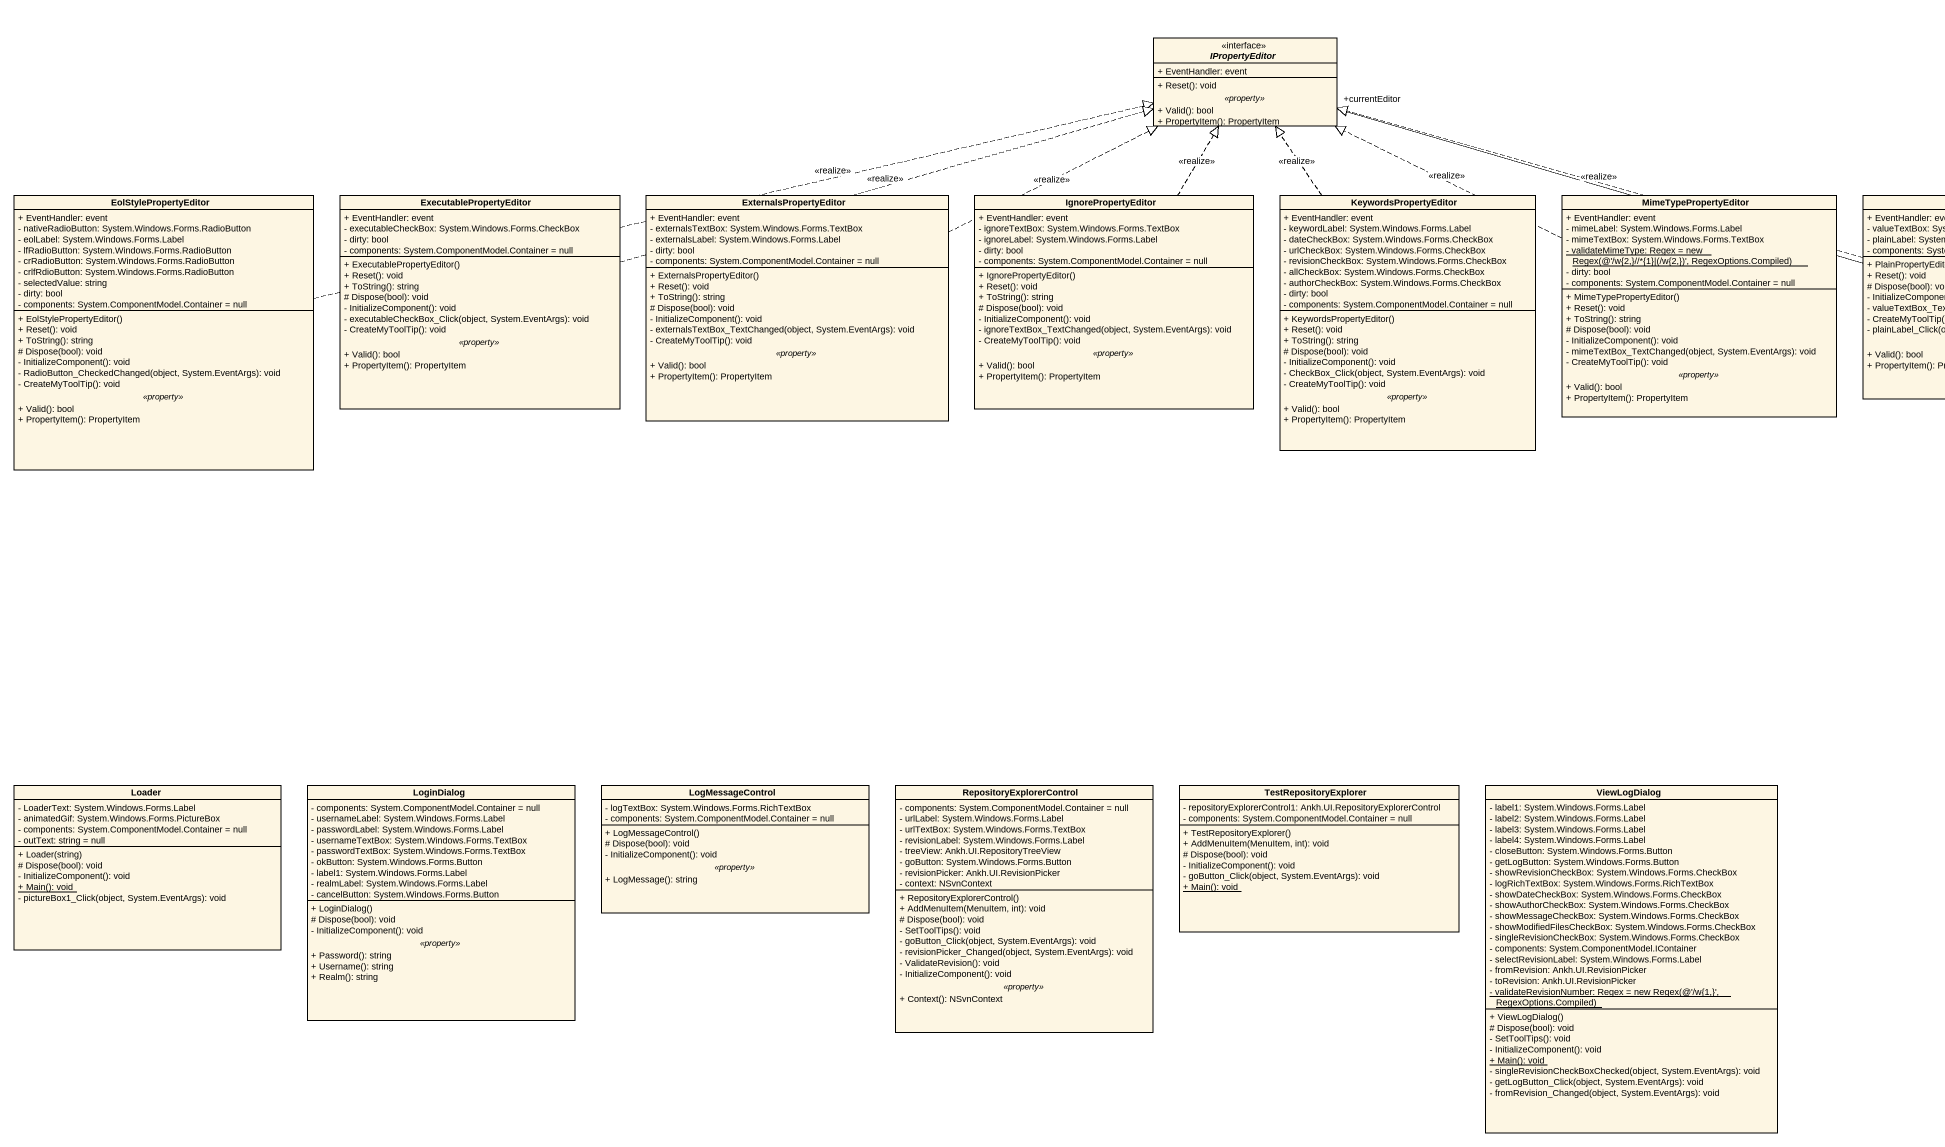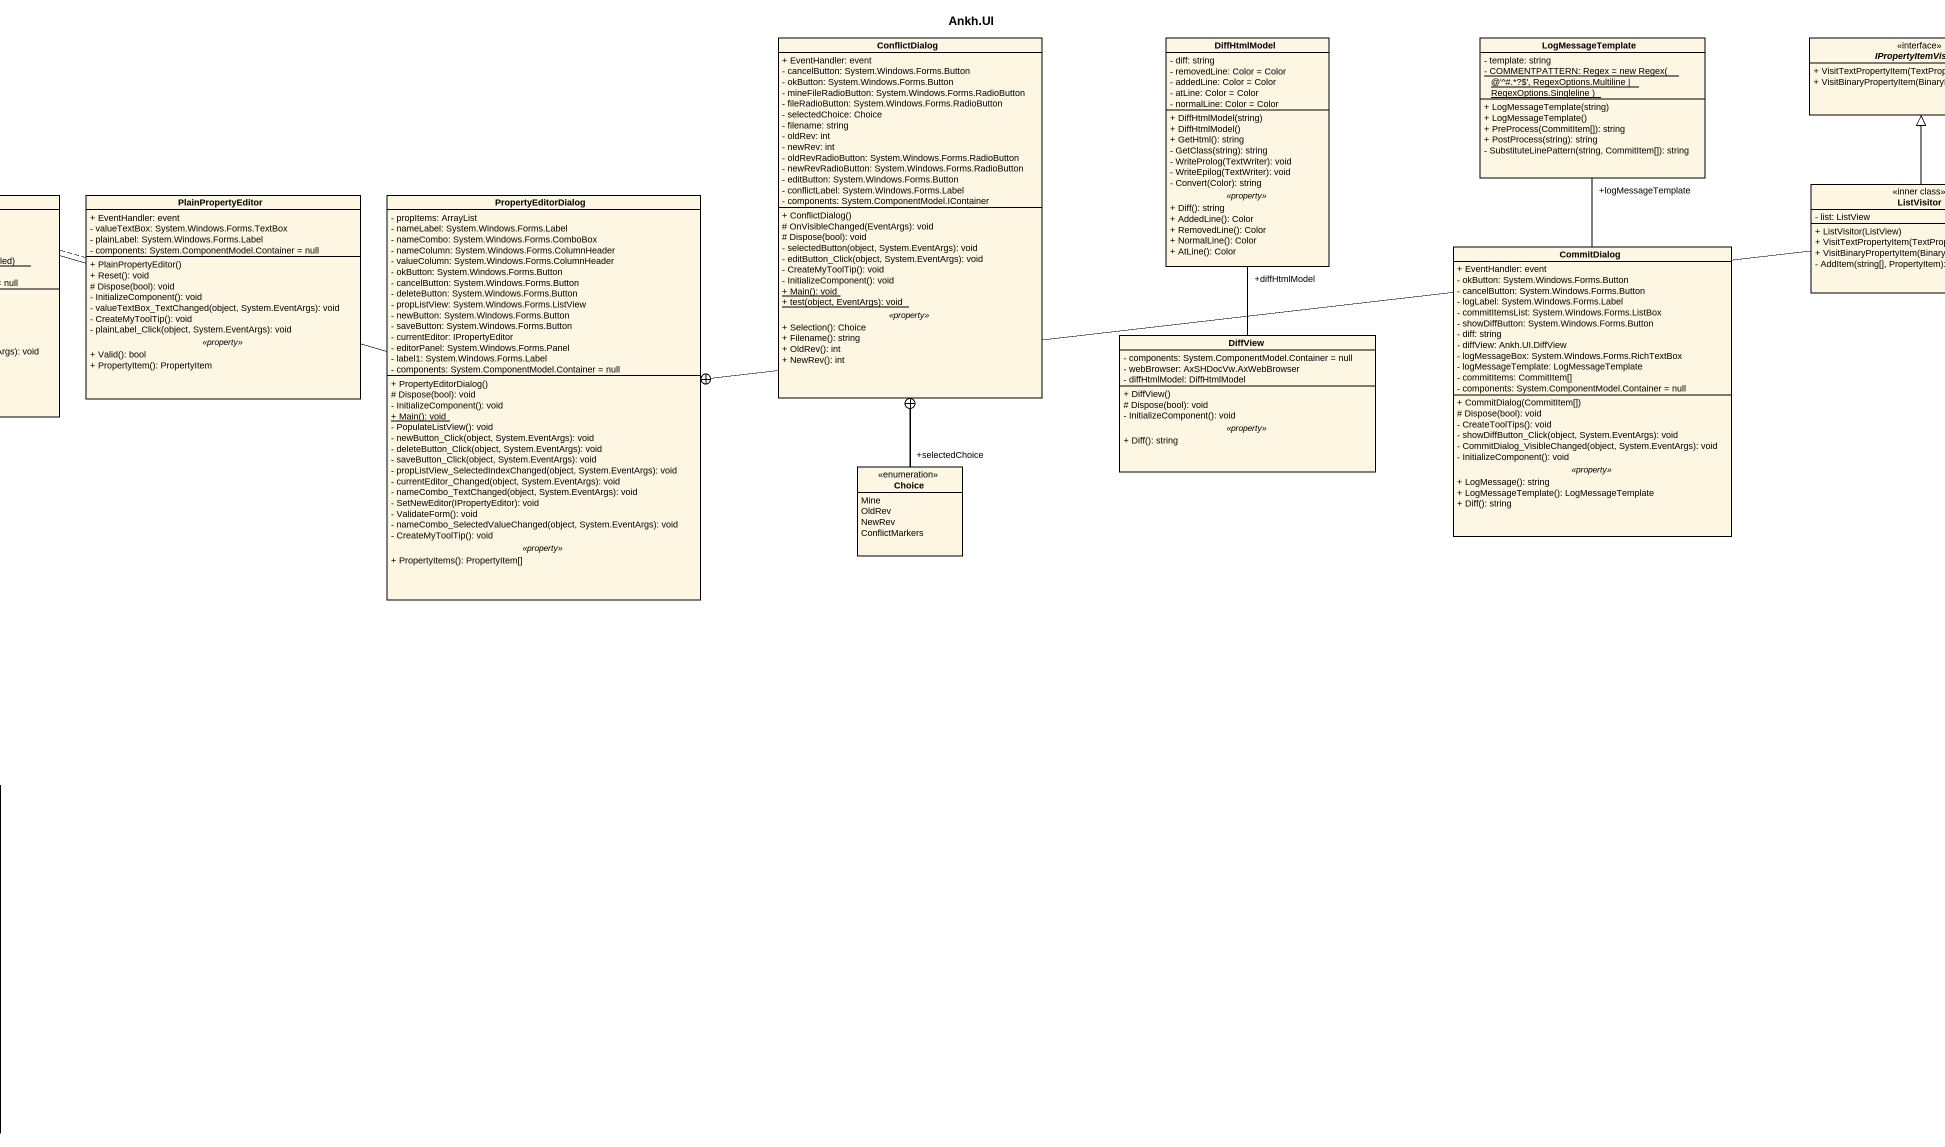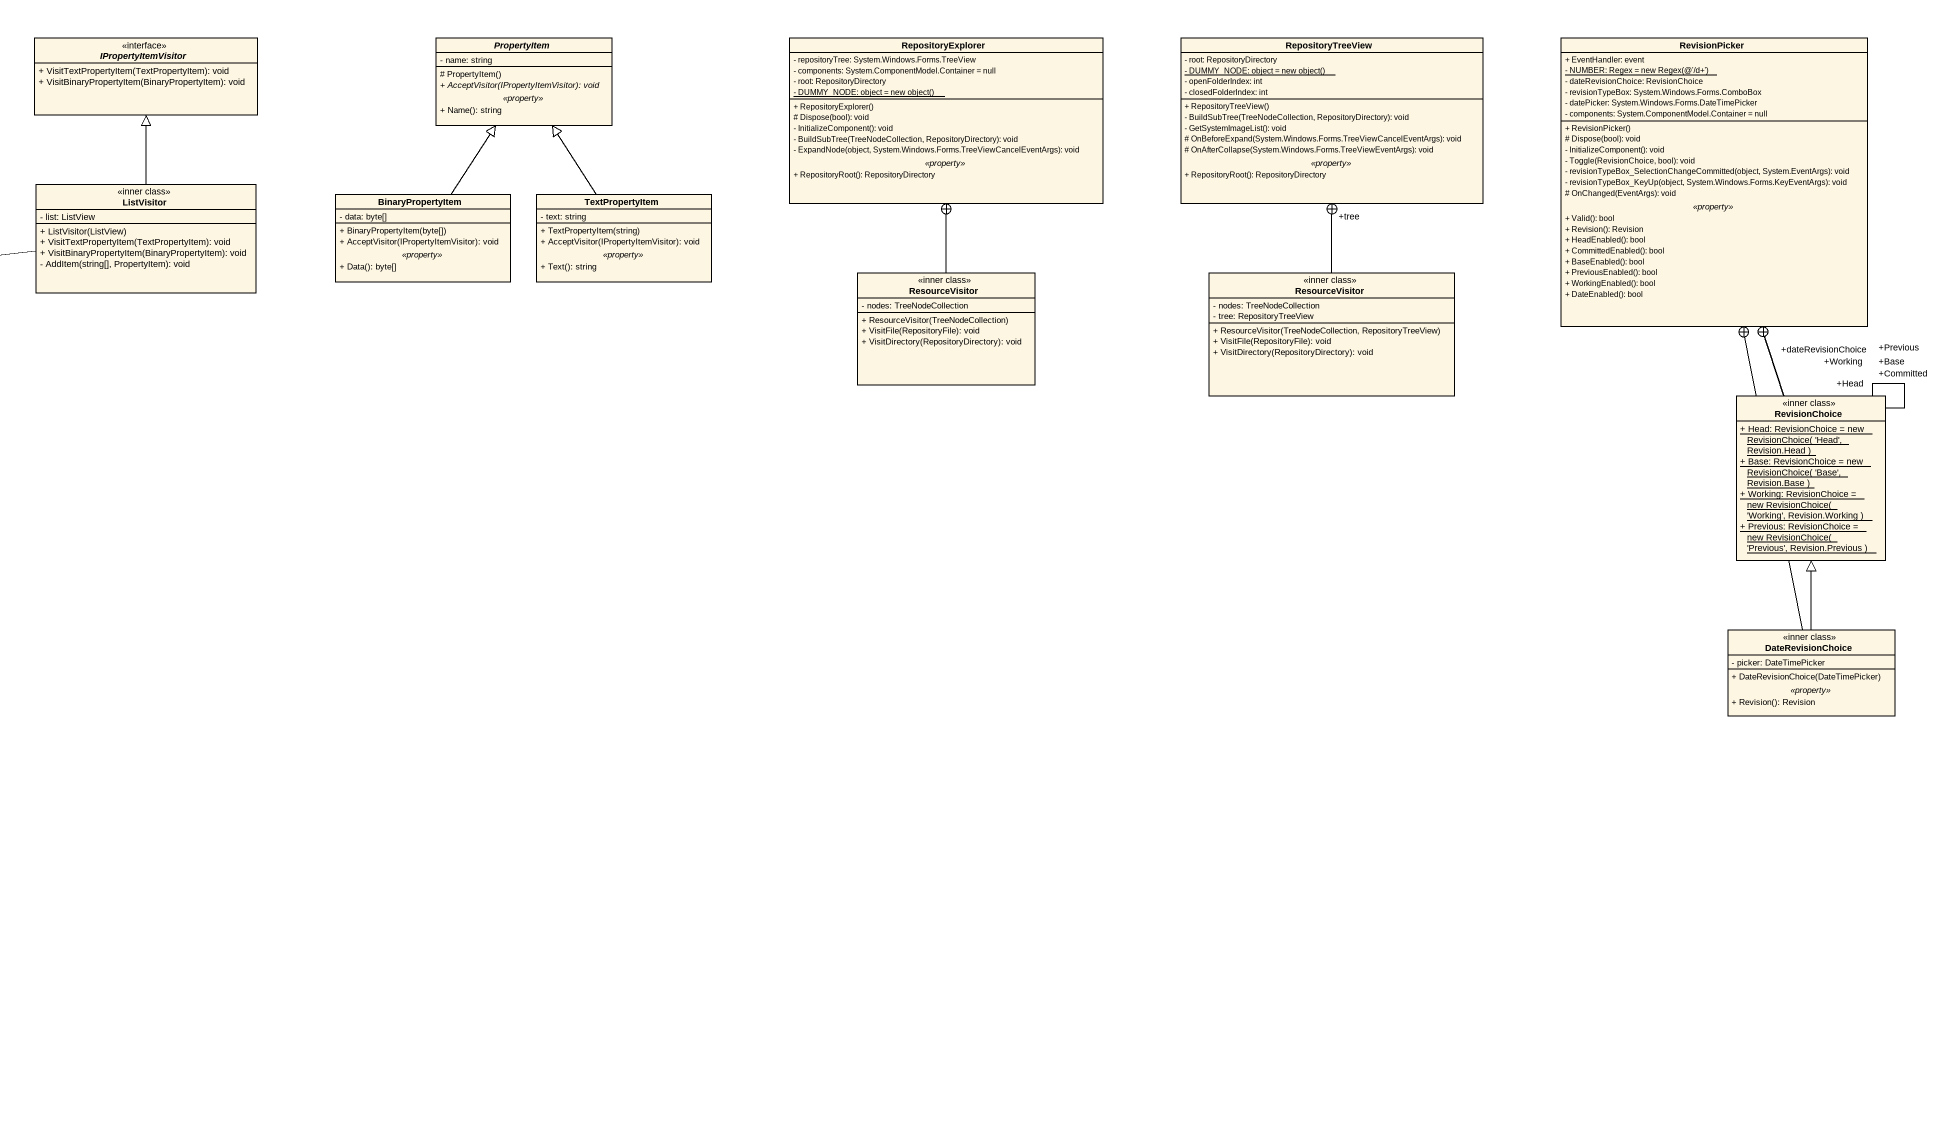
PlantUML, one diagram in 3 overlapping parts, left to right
@startuml
title Ankh.UI
hide circle
hide empty members
skinparam classAttributeIconSize 0
interface IPropertyEditor <<interface>> {
  + EventHandler: event
  --
  + Reset(): void
  .. <<property>> ..
  + Valid(): bool
  + PropertyItem(): PropertyItem
}
class ConflictDialog {
  + EventHandler: event
  - cancelButton: System.Windows.Forms.Button
  - okButton: System.Windows.Forms.Button
  - mineFileRadioButton: System.Windows.Forms.RadioButton
  - fileRadioButton: System.Windows.Forms.RadioButton
  - selectedChoice: Choice
  - filename: string
  - oldRev: int
  - newRev: int
  - oldRevRadioButton: System.Windows.Forms.RadioButton
  - newRevRadioButton: System.Windows.Forms.RadioButton
  - editButton: System.Windows.Forms.Button
  - conflictLabel: System.Windows.Forms.Label
  - components: System.ComponentModel.IContainer
  --
  + ConflictDialog()
  # OnVisibleChanged(EventArgs): void
  # Dispose(bool): void
  - selectedButton(object, System.EventArgs): void
  - editButton_Click(object, System.EventArgs): void
  - CreateMyToolTip(): void
  - InitializeComponent(): void
  {static} + Main(): void
  {static} + test(object, EventArgs): void
  .. <<property>> ..
  + Selection(): Choice
  + Filename(): string
  + OldRev(): int
  + NewRev(): int
}
class DiffHtmlModel {
  - diff: string
  - removedLine: Color = Color
  - addedLine: Color = Color
  - atLine: Color = Color
  - normalLine: Color = Color
  --
  + DiffHtmlModel(string)
  + DiffHtmlModel()
  + GetHtml(): string
  - GetClass(string): string
  - WriteProlog(TextWriter): void
  - WriteEpilog(TextWriter): void
  - Convert(Color): string
  .. <<property>> ..
  + Diff(): string
  + AddedLine(): Color
  + RemovedLine(): Color
  + NormalLine(): Color
  + AtLine(): Color
}
class LogMessageTemplate {
  - template: string
  {static} {field} - COMMENTPATTERN: Regex = new Regex( @'^#.*?$', RegexOptions.Multiline | RegexOptions.Singleline )
  + LogMessageTemplate(string)
  + LogMessageTemplate()
  + PreProcess(CommitItem[]): string
  + PostProcess(string): string
  - SubstituteLinePattern(string, CommitItem[]): string
}
interface IPropertyItemVisitor <<interface>> {
  + VisitTextPropertyItem(TextPropertyItem): void
  + VisitBinaryPropertyItem(BinaryPropertyItem): void
}
abstract class PropertyItem {
  - name: string
  --
  # PropertyItem()
  {abstract} + AcceptVisitor(IPropertyItemVisitor): void
  .. <<property>> ..
  + Name(): string
}
class RepositoryExplorer {
  - repositoryTree: System.Windows.Forms.TreeView
  - components: System.ComponentModel.Container = null
  - root: RepositoryDirectory
  {static} {field} - DUMMY_NODE: object = new object()
  --
  + RepositoryExplorer()
  # Dispose(bool): void
  - InitializeComponent(): void
  - BuildSubTree(TreeNodeCollection, RepositoryDirectory): void
  - ExpandNode(object, System.Windows.Forms.TreeViewCancelEventArgs): void
  .. <<property>> ..
  + RepositoryRoot(): RepositoryDirectory
}
class RepositoryTreeView {
  - root: RepositoryDirectory
  {static} {field} - DUMMY_NODE: object = new object()
  - openFolderIndex: int
  - closedFolderIndex: int
  --
  + RepositoryTreeView()
  - BuildSubTree(TreeNodeCollection, RepositoryDirectory): void
  - GetSystemImageList(): void
  # OnBeforeExpand(System.Windows.Forms.TreeViewCancelEventArgs): void
  # OnAfterCollapse(System.Windows.Forms.TreeViewEventArgs): void
  .. <<property>> ..
  + RepositoryRoot(): RepositoryDirectory
}
class RevisionPicker {
  + EventHandler: event
  {static} {field} - NUMBER: Regex = new Regex(@'/d+')
  - dateRevisionChoice: RevisionChoice
  - revisionTypeBox: System.Windows.Forms.ComboBox
  - datePicker: System.Windows.Forms.DateTimePicker
  - components: System.ComponentModel.Container = null
  --
  + RevisionPicker()
  # Dispose(bool): void
  - InitializeComponent(): void
  - Toggle(RevisionChoice, bool): void
  - revisionTypeBox_SelectionChangeCommitted(object, System.EventArgs): void
  - revisionTypeBox_KeyUp(object, System.Windows.Forms.KeyEventArgs): void
  # OnChanged(EventArgs): void
  .. <<property>> ..
  + Valid(): bool
  + Revision(): Revision
  + HeadEnabled(): bool
  + CommittedEnabled(): bool
  + BaseEnabled(): bool
  + PreviousEnabled(): bool
  + WorkingEnabled(): bool
  + DateEnabled(): bool
}
class ListVisitor <<inner class>> {
  - list: ListView
  + ListVisitor(ListView)
  + VisitTextPropertyItem(TextPropertyItem): void
  + VisitBinaryPropertyItem(BinaryPropertyItem): void
  - AddItem(string[], PropertyItem): void
}
class BinaryPropertyItem {
  - data: byte[]
  --
  + BinaryPropertyItem(byte[])
  + AcceptVisitor(IPropertyItemVisitor): void
  .. <<property>> ..
  + Data(): byte[]
}
class TextPropertyItem {
  - text: string
  --
  + TextPropertyItem(string)
  + AcceptVisitor(IPropertyItemVisitor): void
  .. <<property>> ..
  + Text(): string
}
class EolStylePropertyEditor {
  + EventHandler: event
  - nativeRadioButton: System.Windows.Forms.RadioButton
  - eolLabel: System.Windows.Forms.Label
  - lfRadioButton: System.Windows.Forms.RadioButton
  - crRadioButton: System.Windows.Forms.RadioButton
  - crlfRdioButton: System.Windows.Forms.RadioButton
  - selectedValue: string
  - dirty: bool
  - components: System.ComponentModel.Container = null
  --
  + EolStylePropertyEditor()
  + Reset(): void
  + ToString(): string
  # Dispose(bool): void
  - InitializeComponent(): void
  - RadioButton_CheckedChanged(object, System.EventArgs): void
  - CreateMyToolTip(): void
  .. <<property>> ..
  + Valid(): bool
  + PropertyItem(): PropertyItem
}
class ExecutablePropertyEditor {
  + EventHandler: event
  - executableCheckBox: System.Windows.Forms.CheckBox
  - dirty: bool
  - components: System.ComponentModel.Container = null
  --
  + ExecutablePropertyEditor()
  + Reset(): void
  + ToString(): string
  # Dispose(bool): void
  - InitializeComponent(): void
  - executableCheckBox_Click(object, System.EventArgs): void
  - CreateMyToolTip(): void
  .. <<property>> ..
  + Valid(): bool
  + PropertyItem(): PropertyItem
}
class ExternalsPropertyEditor {
  + EventHandler: event
  - externalsTextBox: System.Windows.Forms.TextBox
  - externalsLabel: System.Windows.Forms.Label
  - dirty: bool
  - components: System.ComponentModel.Container = null
  --
  + ExternalsPropertyEditor()
  + Reset(): void
  + ToString(): string
  # Dispose(bool): void
  - InitializeComponent(): void
  - externalsTextBox_TextChanged(object, System.EventArgs): void
  - CreateMyToolTip(): void
  .. <<property>> ..
  + Valid(): bool
  + PropertyItem(): PropertyItem
}
class IgnorePropertyEditor {
  + EventHandler: event
  - ignoreTextBox: System.Windows.Forms.TextBox
  - ignoreLabel: System.Windows.Forms.Label
  - dirty: bool
  - components: System.ComponentModel.Container = null
  --
  + IgnorePropertyEditor()
  + Reset(): void
  + ToString(): string
  # Dispose(bool): void
  - InitializeComponent(): void
  - ignoreTextBox_TextChanged(object, System.EventArgs): void
  - CreateMyToolTip(): void
  .. <<property>> ..
  + Valid(): bool
  + PropertyItem(): PropertyItem
}
class KeywordsPropertyEditor {
  + EventHandler: event
  - keywordLabel: System.Windows.Forms.Label
  - dateCheckBox: System.Windows.Forms.CheckBox
  - urlCheckBox: System.Windows.Forms.CheckBox
  - revisionCheckBox: System.Windows.Forms.CheckBox
  - allCheckBox: System.Windows.Forms.CheckBox
  - authorCheckBox: System.Windows.Forms.CheckBox
  - dirty: bool
  - components: System.ComponentModel.Container = null
  --
  + KeywordsPropertyEditor()
  + Reset(): void
  + ToString(): string
  # Dispose(bool): void
  - InitializeComponent(): void
  - CheckBox_Click(object, System.EventArgs): void
  - CreateMyToolTip(): void
  .. <<property>> ..
  + Valid(): bool
  + PropertyItem(): PropertyItem
}
class MimeTypePropertyEditor {
  + EventHandler: event
  - mimeLabel: System.Windows.Forms.Label
  - mimeTextBox: System.Windows.Forms.TextBox
  {static} {field} - validateMimeType: Regex = new Regex(@'/w{2,}//*{1}|(/w{2,})', RegexOptions.Compiled)
  - dirty: bool
  - components: System.ComponentModel.Container = null
  --
  + MimeTypePropertyEditor()
  + Reset(): void
  + ToString(): string
  # Dispose(bool): void
  - InitializeComponent(): void
  - mimeTextBox_TextChanged(object, System.EventArgs): void
  - CreateMyToolTip(): void
  .. <<property>> ..
  + Valid(): bool
  + PropertyItem(): PropertyItem
}
class PlainPropertyEditor {
  + EventHandler: event
  - valueTextBox: System.Windows.Forms.TextBox
  - plainLabel: System.Windows.Forms.Label
  - components: System.ComponentModel.Container = null
  --
  + PlainPropertyEditor()
  + Reset(): void
  # Dispose(bool): void
  - InitializeComponent(): void
  - valueTextBox_TextChanged(object, System.EventArgs): void
  - CreateMyToolTip(): void
  - plainLabel_Click(object, System.EventArgs): void
  .. <<property>> ..
  + Valid(): bool
  + PropertyItem(): PropertyItem
}
class PropertyEditorDialog {
  - propItems: ArrayList
  - nameLabel: System.Windows.Forms.Label
  - nameCombo: System.Windows.Forms.ComboBox
  - nameColumn: System.Windows.Forms.ColumnHeader
  - valueColumn: System.Windows.Forms.ColumnHeader
  - okButton: System.Windows.Forms.Button
  - cancelButton: System.Windows.Forms.Button
  - deleteButton: System.Windows.Forms.Button
  - propListView: System.Windows.Forms.ListView
  - newButton: System.Windows.Forms.Button
  - saveButton: System.Windows.Forms.Button
  - currentEditor: IPropertyEditor
  - editorPanel: System.Windows.Forms.Panel
  - label1: System.Windows.Forms.Label
  - components: System.ComponentModel.Container = null
  --
  + PropertyEditorDialog()
  # Dispose(bool): void
  - InitializeComponent(): void
  {static} + Main(): void
  - PopulateListView(): void
  - newButton_Click(object, System.EventArgs): void
  - deleteButton_Click(object, System.EventArgs): void
  - saveButton_Click(object, System.EventArgs): void
  - propListView_SelectedIndexChanged(object, System.EventArgs): void
  - currentEditor_Changed(object, System.EventArgs): void
  - nameCombo_TextChanged(object, System.EventArgs): void
  - SetNewEditor(IPropertyEditor): void
  - ValidateForm(): void
  - nameCombo_SelectedValueChanged(object, System.EventArgs): void
  - CreateMyToolTip(): void
  .. <<property>> ..
  + PropertyItems(): PropertyItem[]
}
class CommitDialog {
  + EventHandler: event
  - okButton: System.Windows.Forms.Button
  - cancelButton: System.Windows.Forms.Button
  - logLabel: System.Windows.Forms.Label
  - commitItemsList: System.Windows.Forms.ListBox
  - showDiffButton: System.Windows.Forms.Button
  - diff: string
  - diffView: Ankh.UI.DiffView
  - logMessageBox: System.Windows.Forms.RichTextBox
  - logMessageTemplate: LogMessageTemplate
  - commitItems: CommitItem[]
  - components: System.ComponentModel.Container = null
  --
  + CommitDialog(CommitItem[])
  # Dispose(bool): void
  - CreateToolTips(): void
  - showDiffButton_Click(object, System.EventArgs): void
  - CommitDialog_VisibleChanged(object, System.EventArgs): void
  - InitializeComponent(): void
  .. <<property>> ..
  + LogMessage(): string
  + LogMessageTemplate(): LogMessageTemplate
  + Diff(): string
}
class ResourceVisitor <<inner class>> {
  - nodes: TreeNodeCollection
  + ResourceVisitor(TreeNodeCollection)
  + VisitFile(RepositoryFile): void
  + VisitDirectory(RepositoryDirectory): void
}
class "ResourceVisitor" as ResourceVisitor_2 <<inner class>> {
  - nodes: TreeNodeCollection
  - tree: RepositoryTreeView
  + ResourceVisitor(TreeNodeCollection, RepositoryTreeView)
  + VisitFile(RepositoryFile): void
  + VisitDirectory(RepositoryDirectory): void
}
class DiffView {
  - components: System.ComponentModel.Container = null
  - webBrowser: AxSHDocVw.AxWebBrowser
  - diffHtmlModel: DiffHtmlModel
  --
  + DiffView()
  # Dispose(bool): void
  - InitializeComponent(): void
  .. <<property>> ..
  + Diff(): string
}
class RevisionChoice <<inner class>> {
  {static} {field} + Head: RevisionChoice = new RevisionChoice( 'Head', Revision.Head )
  {static} {field} + Base: RevisionChoice = new RevisionChoice( 'Base', Revision.Base )
  {static} {field} + Working: RevisionChoice = new RevisionChoice( 'Working', Revision.Working )
  {static} {field} + Previous: RevisionChoice = new RevisionChoice( 'Previous', Revision.Previous )
}
enum Choice {
  Mine
  OldRev
  NewRev
  ConflictMarkers
}
class DateRevisionChoice <<inner class>> {
  - picker: DateTimePicker
  --
  + DateRevisionChoice(DateTimePicker)
  .. <<property>> ..
  + Revision(): Revision
}
class Loader {
  - LoaderText: System.Windows.Forms.Label
  - animatedGif: System.Windows.Forms.PictureBox
  - components: System.ComponentModel.Container = null
  - outText: string = null
  + Loader(string)
  # Dispose(bool): void
  - InitializeComponent(): void
  {static} + Main(): void
  - pictureBox1_Click(object, System.EventArgs): void
}
class LoginDialog {
  - components: System.ComponentModel.Container = null
  - usernameLabel: System.Windows.Forms.Label
  - passwordLabel: System.Windows.Forms.Label
  - usernameTextBox: System.Windows.Forms.TextBox
  - passwordTextBox: System.Windows.Forms.TextBox
  - okButton: System.Windows.Forms.Button
  - label1: System.Windows.Forms.Label
  - realmLabel: System.Windows.Forms.Label
  - cancelButton: System.Windows.Forms.Button
  --
  + LoginDialog()
  # Dispose(bool): void
  - InitializeComponent(): void
  .. <<property>> ..
  + Password(): string
  + Username(): string
  + Realm(): string
}
class LogMessageControl {
  - logTextBox: System.Windows.Forms.RichTextBox
  - components: System.ComponentModel.Container = null
  --
  + LogMessageControl()
  # Dispose(bool): void
  - InitializeComponent(): void
  .. <<property>> ..
  + LogMessage(): string
}
class RepositoryExplorerControl {
  - components: System.ComponentModel.Container = null
  - urlLabel: System.Windows.Forms.Label
  - urlTextBox: System.Windows.Forms.TextBox
  - revisionLabel: System.Windows.Forms.Label
  - treeView: Ankh.UI.RepositoryTreeView
  - goButton: System.Windows.Forms.Button
  - revisionPicker: Ankh.UI.RevisionPicker
  - context: NSvnContext
  --
  + RepositoryExplorerControl()
  + AddMenuItem(MenuItem, int): void
  # Dispose(bool): void
  - SetToolTips(): void
  - goButton_Click(object, System.EventArgs): void
  - revisionPicker_Changed(object, System.EventArgs): void
  - ValidateRevision(): void
  - InitializeComponent(): void
  .. <<property>> ..
  + Context(): NSvnContext
}
class TestRepositoryExplorer {
  - repositoryExplorerControl1: Ankh.UI.RepositoryExplorerControl
  - components: System.ComponentModel.Container = null
  + TestRepositoryExplorer()
  + AddMenuItem(MenuItem, int): void
  # Dispose(bool): void
  - InitializeComponent(): void
  - goButton_Click(object, System.EventArgs): void
  {static} + Main(): void
}
class ViewLogDialog {
  - label1: System.Windows.Forms.Label
  - label2: System.Windows.Forms.Label
  - label3: System.Windows.Forms.Label
  - label4: System.Windows.Forms.Label
  - closeButton: System.Windows.Forms.Button
  - getLogButton: System.Windows.Forms.Button
  - showRevisionCheckBox: System.Windows.Forms.CheckBox
  - logRichTextBox: System.Windows.Forms.RichTextBox
  - showDateCheckBox: System.Windows.Forms.CheckBox
  - showAuthorCheckBox: System.Windows.Forms.CheckBox
  - showMessageCheckBox: System.Windows.Forms.CheckBox
  - showModifiedFilesCheckBox: System.Windows.Forms.CheckBox
  - singleRevisionCheckBox: System.Windows.Forms.CheckBox
  - components: System.ComponentModel.IContainer
  - selectRevisionLabel: System.Windows.Forms.Label
  - fromRevision: Ankh.UI.RevisionPicker
  - toRevision: Ankh.UI.RevisionPicker
  {static} {field} - validateRevisionNumber: Regex = new Regex(@'/w{1,}', RegexOptions.Compiled)
  + ViewLogDialog()
  # Dispose(bool): void
  - SetToolTips(): void
  - InitializeComponent(): void
  {static} + Main(): void
  - singleRevisionCheckBoxChecked(object, System.EventArgs): void
  - getLogButton_Click(object, System.EventArgs): void
  - fromRevision_Changed(object, System.EventArgs): void
}
ConflictDialog -- "+selectedChoice" Choice
RevisionPicker -- "+dateRevisionChoice" RevisionChoice
ListVisitor -up-|> IPropertyItemVisitor
ListVisitor -left-+ PropertyEditorDialog
BinaryPropertyItem -up-|> PropertyItem
TextPropertyItem -up-|> PropertyItem
EolStylePropertyEditor .right.|> IPropertyEditor : <<realize>>
ExecutablePropertyEditor .right.|> IPropertyEditor : <<realize>>
ExternalsPropertyEditor .right.|> IPropertyEditor : <<realize>>
IgnorePropertyEditor .up.|> IPropertyEditor : <<realize>>
KeywordsPropertyEditor .up.|> IPropertyEditor : <<realize>>
MimeTypePropertyEditor .left.|> IPropertyEditor : <<realize>>
PlainPropertyEditor .left.|> IPropertyEditor : <<realize>>
PropertyEditorDialog -left- "+currentEditor" IPropertyEditor
CommitDialog -up- "+logMessageTemplate" LogMessageTemplate
ResourceVisitor -up-+ RepositoryExplorer
ResourceVisitor_2 -up- "+tree" RepositoryTreeView
ResourceVisitor_2 -up-+ RepositoryTreeView
DiffView -up- "+diffHtmlModel" DiffHtmlModel
RevisionChoice -up-+ RevisionPicker
RevisionChoice -- "+Head" RevisionChoice
RevisionChoice -- "+Committed" RevisionChoice
RevisionChoice -- "+Base" RevisionChoice
RevisionChoice -- "+Working" RevisionChoice
RevisionChoice -- "+Previous" RevisionChoice
Choice -up-+ ConflictDialog
DateRevisionChoice -up-+ RevisionPicker
DateRevisionChoice -up-|> RevisionChoice
@enduml
